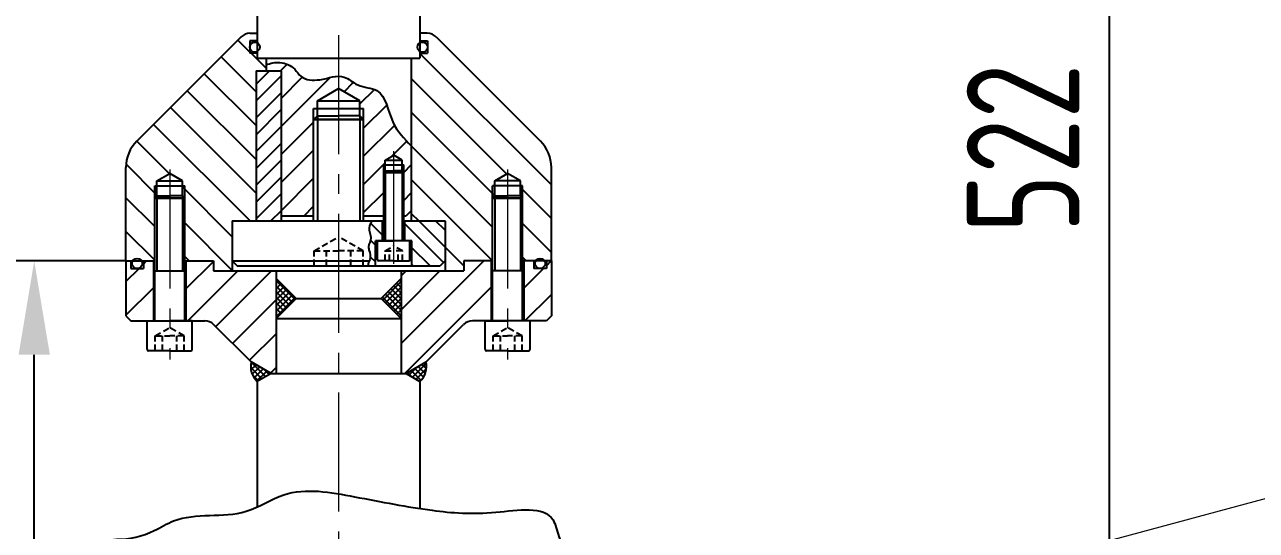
# Model space of a CAD drawing. Header units: inches. Extents: x -375 to 8535, y -477 to 12465.
# Drawn here: x 1698.7 to 2190.9, y 9810 to 10012.3 of the extents above; entities that cross this region are included whole.
import ezdxf

# ---------------------------------------------------------------- set-up
doc = ezdxf.new("R2010")
doc.units = ezdxf.units.IN
doc.header["$LTSCALE"] = 5
doc.linetypes.add('CENTER2', pattern=[28.575, 19.05, -3.175, 3.175, -3.175])
doc.linetypes.add('DASHED', pattern=[0.75, 0.5, -0.25])
for name, color, linetype in [('1轮廓实线层', 7, 'Continuous'), ('3尺寸线', 3, 'Continuous'), ('4虚线层', 6, 'DASHED'), ('5剖面线层', 2, 'Continuous')]:
    doc.layers.add(name, color=color, linetype=linetype)
doc.layers.add('图层1', color=1, linetype='CENTER2', lineweight=13)
doc.layers.add('图层4', color=3, linetype='Continuous', lineweight=13)
doc.styles.add('HC_TEXTSTYLE', font='isocp', dxfattribs={"width": 0.667, "bigfont": 'hzfs'})
doc.styles.add('PC_TEXTSTYLE', font='isocp.shx', dxfattribs={"width": 0.8, "bigfont": 'hzfs.shx'})
doc.dimstyles.new('TH_GBDIM', dxfattribs={"dimscale": 15, "dimtxt": 3, "dimasz": 2.5, "dimexe": 1.25, "dimexo": 0, "dimgap": 0.8, "dimtad": 1, "dimdec": 0, "dimzin": 0, "dimdsep": 46, "dimtxsty": 'PC_TEXTSTYLE', "dimcen": 2.5, "dimclrd": 256, "dimclre": 256, "dimclrt": 3, "dimadec": 0, "dimazin": 0, "dimtfac": 0.714286, "dimtdec": 0, "dimtmove": 0, "dimatfit": 3, "dimfxl": 0, "dimtzin": 0, "dimlwd": -1, "dimlwe": -1, "dimarcsym": 0})
pattern_1 = [(45, (-22.1376, 1210.9291), (-1.12253202, 1.12253202), []), (135, (-22.1376, 1210.9291), (-1.12253202, -1.12253202), [])]

# ---------------------------------------------------------------- blocks, each defined once
blk = doc.blocks.new('*D1692')
at = {"layer": '1轮廓实线层', "color": 3}
for p, q in [((2086.15, 10224.07), (2150.91, 10224.07)), ((2132.16, 9739.13), (2132.16, 10186.57)), ((1910.68, 9701.63), (2150.91, 9701.63))]:
    blk.add_line(p, q, dxfattribs=at)
for points in [[(2138.41, 10186.57), (2125.91, 10186.57), (2132.16, 10224.07)], [(2125.91, 9739.13), (2138.41, 9739.13), (2132.16, 9701.63)]]:
    blk.add_solid(points, dxfattribs=at)
at = {"layer": 'Defpoints', "color": 0}
for p in [(2086.15, 10224.07), (2132.16, 10224.07), (1910.68, 9701.63)]:
    blk.add_point(p, dxfattribs=at)
at = {"layer": '1轮廓实线层', "color": 3, "insert": (2097.66, 9962.85), "char_height": 45, "attachment_point": 5, "rotation": 90, "style": 'PC_TEXTSTYLE'}
blk.add_mtext('522', dxfattribs=at)
blk = doc.blocks.new('*D1728')
at = {"layer": '1轮廓实线层', "color": 3}
for p, q in [((1824.2, 11560.72), (2945.1, 11560.72)), ((2926.35, 11523.22), (2926.35, 6264.8)), ((2687.2, 6227.3), (2945.1, 6227.3))]:
    blk.add_line(p, q, dxfattribs=at)
for points in [[(2932.6, 11523.22), (2920.1, 11523.22), (2926.35, 11560.72)], [(2920.1, 6264.8), (2932.6, 6264.8), (2926.35, 6227.3)]]:
    blk.add_solid(points, dxfattribs=at)
at = {"layer": 'Defpoints', "color": 0}
for p in [(1824.2, 11560.72), (2687.2, 6227.3), (2926.35, 6227.3)]:
    blk.add_point(p, dxfattribs=at)
at = {"layer": '1轮廓实线层', "color": 3, "insert": (2896.35, 8762.47), "char_height": 45, "attachment_point": 5, "rotation": 90, "style": 'PC_TEXTSTYLE'}
blk.add_mtext('～5335', dxfattribs=at)
blk = doc.blocks.new('*D1736')
at = {"layer": '1轮廓实线层', "color": 3}
for p, q in [((1739.2, 9917.78), (1683.83, 9917.78)), ((1702.58, 9555.57), (1702.58, 9880.28)), ((1824.2, 9518.07), (1683.83, 9518.07))]:
    blk.add_line(p, q, dxfattribs=at)
for points in [[(1708.83, 9880.28), (1696.33, 9880.28), (1702.58, 9917.78)], [(1696.33, 9555.57), (1708.83, 9555.57), (1702.58, 9518.07)]]:
    blk.add_solid(points, dxfattribs=at)
at = {"layer": 'Defpoints', "color": 0}
for p in [(1702.58, 9917.78), (1739.2, 9917.78), (1824.2, 9518.07)]:
    blk.add_point(p, dxfattribs=at)
at = {"layer": '1轮廓实线层', "color": 3, "insert": (1668.08, 9717.93), "char_height": 45, "attachment_point": 5, "rotation": 90, "style": 'PC_TEXTSTYLE'}
blk.add_mtext('400', dxfattribs=at)

msp = doc.modelspace()

# ---------------------------------------------------------------- hatches: boundary and pattern name
at = {"layer": '5剖面线层'}
h = msp.add_hatch(dxfattribs=at)
h.set_pattern_fill('ANSI31', color=256, scale=3, angle=90, style=0)
h.set_pattern_definition([(135, (-22.138, 1210.929), (-6.735192, -6.735192), [])])
h.paths.add_polyline_path([(1788.7, 10000.78), (1788.7, 10003.28), (1788.7, 10005.78), (1791.7, 10005.78), (1791.7, 10008.78), (1788.77, 10008.78, 0.198912), (1785.23, 10007.32), (1743.59, 9965.68, 0.198912), (1739.2, 9955.07), (1739.2, 9917.78), (1741.2, 9917.78), (1741.97, 9917.78, -0.57735), (1745.43, 9917.78), (1746.2, 9917.78), (1750.2, 9917.78), (1750.7, 9917.78), (1750.7, 9942.88), (1750.7, 9947.78), (1751.6, 9947.78), (1751.6, 9949.84), (1756.7, 9952.79), (1761.8, 9949.84), (1761.8, 9947.78), (1762.7, 9947.78), (1762.7, 9942.88), (1762.7, 9917.78), (1763.2, 9917.78), (1774.2, 9917.78), (1774.2, 9913.78), (1781.7, 9913.78), (1781.7, 9917.78), (1781.7, 9933.78), (1791.2, 9933.78), (1791.2, 9993.78), (1795.2, 9993.78), (1795.2, 9996.28), (1795.2, 9998.78), (1791.7, 9998.78), (1791.7, 10000.78)])
h.paths.add_polyline_path([(1874.2, 9913.78), (1874.2, 9917.78), (1885.2, 9917.78), (1885.7, 9917.78), (1885.7, 9942.88), (1885.7, 9947.78), (1886.6, 9947.78), (1886.6, 9949.84), (1891.7, 9952.79), (1896.8, 9949.84), (1896.8, 9947.78), (1897.7, 9947.78), (1897.7, 9942.88), (1897.7, 9917.78), (1898.2, 9917.78), (1902.2, 9917.78), (1902.97, 9917.78, -0.57735), (1906.43, 9917.78), (1907.2, 9917.78), (1909.2, 9917.78), (1909.2, 9955.07, 0.198912), (1904.81, 9965.68), (1863.16, 10007.32, 0.198912), (1859.63, 10008.78), (1856.7, 10008.78), (1856.7, 10005.78), (1859.7, 10005.78), (1859.7, 10003.28), (1859.7, 10000.78), (1856.7, 10000.78), (1856.7, 9998.78), (1853.2, 9998.78), (1853.2, 9963.83), (1853.2, 9937.78), (1853.2, 9933.78), (1866.7, 9933.78), (1866.7, 9917.78), (1866.7, 9913.78)])
h.paths.add_polyline_path([(1751.6, 9943.78), (1751.6, 9947.78), (1750.7, 9947.78), (1750.7, 9942.88)])
h.paths.add_polyline_path([(1761.8, 9943.78), (1762.7, 9942.88), (1762.7, 9947.78), (1761.8, 9947.78)])
h.paths.add_polyline_path([(1886.6, 9947.78), (1885.7, 9947.78), (1885.7, 9942.88), (1886.6, 9943.78)])
h.paths.add_polyline_path([(1897.7, 9947.78), (1896.8, 9947.78), (1896.8, 9943.78), (1897.7, 9942.88)])
h = msp.add_hatch(dxfattribs=at)
h.set_pattern_fill('ANSI31', color=256, scale=2.5, style=0)
h.set_pattern_definition([(45, (-22.1376, 1210.929), (-5.61266, 5.61266), [])])
edge = h.paths.add_edge_path()
edge.add_spline(control_points=[(1824.2, 9991.6), (1821.9, 9991.57), (1816.69, 9989.65), (1809.6, 9990.08), (1806.36, 9995.4), (1801.05, 9997.82), (1797.02, 9996.76), (1795.2, 9996.28)], knot_values=[0, 0, 0, 0, 7.32146, 15.052097, 18.763925, 25.246059, 30.881853, 30.881853, 30.881853, 30.881853], degree=3, periodic=0)
edge.add_line((1795.2, 9996.28), (1795.2, 9993.78))
edge.add_line((1795.2, 9993.78), (1801.2, 9993.78))
edge.add_line((1801.2, 9993.78), (1801.2, 9935.78))
edge.add_line((1801.2, 9935.78), (1814.2, 9935.78))
edge.add_line((1814.2, 9935.78), (1814.2, 9974.28))
edge.add_line((1814.2, 9974.28), (1814.2, 9978.78))
edge.add_line((1814.2, 9978.78), (1815.7, 9978.78))
edge.add_line((1815.7, 9978.78), (1815.7, 9981.78))
edge.add_line((1815.7, 9981.78), (1824.2, 9986.69))
edge.add_line((1824.2, 9986.69), (1824.2, 9991.6))
edge = h.paths.add_edge_path()
edge.add_line((1834.2, 9978.78), (1834.2, 9974.28))
edge.add_line((1834.2, 9974.28), (1834.2, 9935.78))
edge.add_line((1834.2, 9935.78), (1842.2, 9935.78))
edge.add_line((1842.2, 9935.78), (1842.2, 9953.18))
edge.add_line((1842.2, 9953.18), (1842.2, 9956.22))
edge.add_line((1842.2, 9956.22), (1842.8, 9956.22))
edge.add_line((1842.8, 9956.22), (1842.8, 9958.1))
edge.add_line((1842.8, 9958.1), (1846.2, 9960.06))
edge.add_line((1846.2, 9960.06), (1849.6, 9958.1))
edge.add_line((1849.6, 9958.1), (1849.6, 9956.22))
edge.add_line((1849.6, 9956.22), (1850.2, 9956.22))
edge.add_line((1850.2, 9956.22), (1850.2, 9953.18))
edge.add_line((1850.2, 9953.18), (1850.2, 9935.78))
edge.add_line((1850.2, 9935.78), (1851.2, 9935.78))
edge.add_line((1851.2, 9935.78), (1853.2, 9937.78))
edge.add_line((1853.2, 9937.78), (1853.2, 9963.83))
edge.add_spline(control_points=[(1853.2, 9963.83), (1850.39, 9966.69), (1844.39, 9972.79), (1842.79, 9987.14), (1831.94, 9986.97), (1827.6, 9991.29), (1824.95, 9991.6), (1824.2, 9991.6)], knot_values=[30.881853, 30.881853, 30.881853, 30.881853, 42.891503, 56.933439, 64.919651, 71.22648, 73.620824, 73.620824, 73.620824, 73.620824], degree=3, periodic=0)
edge.add_line((1824.2, 9991.6), (1824.2, 9986.69))
edge.add_line((1824.2, 9986.69), (1832.7, 9981.78))
edge.add_line((1832.7, 9981.78), (1832.7, 9978.78))
edge.add_line((1832.7, 9978.78), (1834.2, 9978.78))
h.paths.add_polyline_path([(1815.7, 9978.78), (1814.2, 9978.78), (1814.2, 9974.28), (1815.7, 9975.78)])
h.paths.add_polyline_path([(1832.7, 9978.78), (1832.7, 9975.78), (1834.2, 9974.28), (1834.2, 9978.78)])
h.paths.add_polyline_path([(1842.2, 9956.22), (1842.2, 9953.18), (1842.8, 9953.78), (1842.8, 9956.22)])
h.paths.add_polyline_path([(1849.6, 9953.78), (1850.2, 9953.18), (1850.2, 9956.22), (1849.6, 9956.22)])
h.paths.add_polyline_path([(1891.7, 9893.83), (1891.7, 9893.84), (1891.7, 9893.84), (1891.7, 9893.83)], flags=24)
h.paths.add_polyline_path([(1756.7, 9893.83), (1756.7, 9893.84), (1756.7, 9893.84), (1756.7, 9893.83)], flags=24)
h.paths.add_polyline_path([(1846.2, 9925.78), (1846.2, 9925.79), (1846.2, 9925.79), (1846.2, 9925.78)], flags=24)
h = msp.add_hatch(dxfattribs=at)
h.set_pattern_fill('ANSI31', color=256, scale=1.5, style=0)
h.set_pattern_definition([(45, (-22.1376, 1210.929), (-3.367596, 3.367596), [])])
h.paths.add_polyline_path([(1801.2, 9933.78), (1801.2, 9993.78), (1791.2, 9993.78), (1791.2, 9933.78)])
h = msp.add_hatch(dxfattribs=at)
h.set_pattern_fill('ANSI31', color=256, scale=1.5, angle=90, style=0)
h.set_pattern_definition([(135, (-22.1376, 1210.929), (-3.367596, -3.367596), [])])
edge = h.paths.add_edge_path()
edge.add_line((1838.95, 9925.78), (1841.7, 9925.78))
edge.add_line((1841.7, 9925.78), (1841.7, 9933.78))
edge.add_line((1841.7, 9933.78), (1837.5, 9933.78))
edge.add_spline(control_points=[(1837.5, 9933.78), (1836.98, 9932.94), (1835.61, 9930.7), (1837.92, 9927.09), (1835.86, 9924.12), (1836.49, 9921.39), (1837.28, 9918.97), (1835.93, 9917.11), (1835.99, 9916.03), (1836.01, 9915.78)], knot_values=[0, 0, 0, 0, 2.968582, 7.13345, 10.743431, 12.371521, 15.404423, 17.844243, 18.59018, 18.59018, 18.59018, 18.59018], degree=3, periodic=0)
edge.add_line((1836.01, 9915.78), (1838.95, 9915.78))
edge.add_line((1838.95, 9915.78), (1838.95, 9925.78))
h.paths.add_polyline_path([(1864.7, 9915.78), (1866.7, 9917.78), (1866.7, 9933.78), (1850.7, 9933.78), (1850.7, 9925.78), (1853.45, 9925.78), (1853.45, 9915.78)])
h.paths.add_polyline_path([(1891.7, 9893.83), (1891.7, 9893.84), (1891.7, 9893.84), (1891.7, 9893.83)], flags=24)
h.paths.add_polyline_path([(1756.7, 9893.83), (1756.7, 9893.84), (1756.7, 9893.84), (1756.7, 9893.83)], flags=24)
h.paths.add_polyline_path([(1846.2, 9925.78), (1846.2, 9925.79), (1846.2, 9925.79), (1846.2, 9925.78)], flags=24)
h = msp.add_hatch(dxfattribs=at)
h.set_pattern_fill('ANSI31', color=256, scale=3, style=0)
h.set_pattern_definition([(45, (-22.138, 1210.929), (-6.735192, 6.735192), [])])
h.paths.add_polyline_path([(1750.2, 9893.83), (1750.2, 9917.78), (1746.2, 9917.78), (1746.2, 9914.78), (1741.2, 9914.78), (1741.2, 9917.78), (1739.2, 9917.78), (1739.2, 9895.83), (1741.2, 9893.83)])
h.paths.add_polyline_path([(1799.2, 9872.78), (1799.2, 9913.78), (1774.2, 9913.78), (1774.2, 9917.78), (1763.2, 9917.78), (1763.2, 9893.83), (1770.72, 9893.83, -0.198912), (1774.25, 9892.37), (1789.24, 9877.38), (1797.2, 9872.78)])
h.paths.add_polyline_path([(1851.2, 9872.78), (1859.16, 9877.38), (1874.14, 9892.37, -0.198912), (1877.68, 9893.83), (1885.2, 9893.83), (1885.2, 9917.78), (1874.2, 9917.78), (1874.2, 9913.78), (1849.2, 9913.78), (1849.2, 9872.78)])
h.paths.add_polyline_path([(1898.2, 9893.83), (1907.2, 9893.83), (1909.2, 9895.83), (1909.2, 9917.78), (1907.2, 9917.78), (1907.2, 9914.78), (1902.2, 9914.78), (1902.2, 9917.78), (1898.2, 9917.78)])
h = msp.add_hatch(dxfattribs=at)
h.set_pattern_fill('ANSI37', color=256, scale=0.5, style=0)
h.set_pattern_definition(pattern_1)
h.paths.add_polyline_path([(1799.2, 9894.78), (1807.2, 9902.78), (1799.2, 9910.78)])
h.paths.add_polyline_path([(1849.2, 9910.78), (1841.2, 9902.78), (1849.2, 9894.78)])
h = msp.add_hatch(dxfattribs=at)
h.set_pattern_fill('ANSI37', color=256, scale=0.5, style=0)
h.set_pattern_definition(pattern_1)
h.paths.add_polyline_path([(1789.24, 9877.38, 0.267819), (1791.7, 9869.61), (1797.2, 9872.78)])
h.paths.add_polyline_path([(1859.16, 9877.38), (1851.2, 9872.78), (1856.7, 9869.61, 0.267819)])

# ---------------------------------------------------------------- linework, layer by layer
for p, q in [((1791.7, 11506.07), (1791.7, 9998.78)), ((1856.7, 11506.07), (1856.7, 9998.78)), ((1785.23, 10007.32), (1743.59, 9965.68)), ((1791.7, 10005.78), (1788.7, 10005.78)), ((1788.7, 10005.78), (1788.7, 10000.78)), ((1788.77, 10008.78), (1791.7, 10008.78)), ((1859.63, 10008.78), (1856.7, 10008.78)), ((1856.7, 10005.78), (1859.7, 10005.78)), ((1859.7, 10005.78), (1859.7, 10000.78)), ((1863.16, 10007.32), (1904.81, 9965.68)), ((1791.7, 10000.78), (1788.7, 10000.78)), ((1856.7, 10000.78), (1859.7, 10000.78)), ((1791.7, 9998.78), (1856.7, 9998.78)), ((1795.2, 9998.78), (1795.2, 9993.78)), ((1853.2, 9998.78), (1853.2, 9933.78)), ((1791.2, 9993.78), (1801.2, 9993.78)), ((1791.2, 9993.78), (1791.2, 9933.78)), ((1801.2, 9993.78), (1801.2, 9933.78)), ((1815.7, 9981.78), (1824.2, 9986.69)), ((1832.7, 9981.78), (1824.2, 9986.69)), ((1815.7, 9975.78), (1815.7, 9981.78)), ((1832.7, 9975.78), (1832.7, 9981.78)), ((1842.2, 9956.22), (1850.2, 9956.22)), ((1842.8, 9958.1), (1846.2, 9960.06)), ((1842.8, 9958.1), (1849.6, 9958.1)), ((1842.8, 9953.78), (1842.8, 9958.1)), ((1849.6, 9958.1), (1846.2, 9960.06)), ((1849.6, 9953.78), (1849.6, 9958.1)), ((1739.2, 9917.78), (1739.2, 9955.07)), ((1751.6, 9949.84), (1756.7, 9952.79)), ((1761.8, 9949.84), (1756.7, 9952.79)), ((1842.2, 9953.18), (1850.2, 9953.18)), ((1886.6, 9949.84), (1891.7, 9952.79)), ((1896.8, 9949.84), (1891.7, 9952.79)), ((1909.2, 9917.78), (1909.2, 9955.07)), ((1750.7, 9947.78), (1762.7, 9947.78)), ((1751.6, 9949.84), (1761.8, 9949.84)), ((1751.6, 9943.78), (1751.6, 9949.84)), ((1761.8, 9943.78), (1761.8, 9949.84)), ((1897.7, 9947.78), (1885.7, 9947.78)), ((1886.6, 9943.78), (1886.6, 9949.84)), ((1896.8, 9949.84), (1886.6, 9949.84)), ((1896.8, 9943.78), (1896.8, 9949.84)), ((1853.2, 9937.78), (1851.2, 9935.78)), ((1781.7, 9933.78), (1842.2, 9933.78)), ((1781.7, 9933.78), (1781.7, 9913.78)), ((1801.2, 9935.78), (1814.2, 9935.78)), ((1834.2, 9935.78), (1842.2, 9935.78)), ((1850.2, 9935.78), (1851.2, 9935.78)), ((1850.2, 9933.78), (1866.7, 9933.78)), ((1866.7, 9933.78), (1866.7, 9913.78)), ((1853.45, 9925.78), (1838.95, 9925.78)), ((1838.95, 9915.78), (1838.95, 9925.78)), ((1853.45, 9915.78), (1853.45, 9925.78)), ((1739.2, 9917.78), (1750.7, 9917.78)), ((1739.2, 9917.78), (1739.2, 9895.83)), ((1741.2, 9917.78), (1741.2, 9914.78)), ((1746.2, 9917.78), (1746.2, 9914.78)), ((1750.2, 9917.78), (1750.2, 9893.83)), ((1762.7, 9917.78), (1774.2, 9917.78)), ((1763.2, 9917.78), (1763.2, 9893.83)), ((1774.2, 9917.78), (1774.2, 9913.78)), ((1781.7, 9917.78), (1836.41, 9917.78)), ((1781.7, 9917.78), (1783.7, 9915.78)), ((1866.7, 9917.78), (1864.7, 9915.78)), ((1885.7, 9917.78), (1874.2, 9917.78)), ((1874.2, 9917.78), (1874.2, 9913.78)), ((1885.2, 9917.78), (1885.2, 9893.83)), ((1909.2, 9917.78), (1897.7, 9917.78)), ((1898.2, 9917.78), (1898.2, 9893.83)), ((1902.2, 9917.78), (1902.2, 9914.78)), ((1907.2, 9917.78), (1907.2, 9914.78)), ((1909.2, 9917.78), (1909.2, 9895.83)), ((1741.2, 9914.78), (1746.2, 9914.78)), ((1774.2, 9913.78), (1874.2, 9913.78)), ((1783.7, 9915.78), (1864.7, 9915.78)), ((1799.2, 9913.78), (1799.2, 9872.78)), ((1849.2, 9913.78), (1849.2, 9872.78)), ((1907.2, 9914.78), (1902.2, 9914.78)), ((1807.2, 9902.78), (1799.2, 9910.78)), ((1841.2, 9902.78), (1849.2, 9910.78)), ((1807.2, 9902.78), (1799.2, 9894.78)), ((1807.2, 9902.78), (1841.2, 9902.78)), ((1841.2, 9902.78), (1849.2, 9894.78)), ((1739.2, 9895.83), (1741.2, 9893.83)), ((1741.2, 9893.83), (1770.72, 9893.83)), ((1789.24, 9877.38), (1774.25, 9892.37)), ((1799.2, 9894.78), (1849.2, 9894.78)), ((1859.16, 9877.38), (1874.14, 9892.37)), ((1907.2, 9893.83), (1877.68, 9893.83)), ((1909.2, 9895.83), (1907.2, 9893.83)), ((1797.2, 9872.78), (1789.24, 9877.38)), ((1851.2, 9872.78), (1859.16, 9877.38)), ((1797.2, 9872.78), (1791.7, 9869.61)), ((1797.2, 9872.78), (1851.2, 9872.78)), ((1851.2, 9872.78), (1856.7, 9869.61)), ((1791.7, 9869.61), (1791.7, 9819.43)), ((1856.7, 9869.61), (1856.7, 9818.77))]:
    msp.add_line(p, q)
for centre in [(1790.7, 10003.28), (1857.7, 10003.28), (1743.7, 9916.78), (1904.7, 9916.78)]:
    msp.add_circle(centre, 2)
for centre, radius, start, end in [((1788.77, 10003.78), 5, 90, 135), ((1859.63, 10003.78), 5, 45, 90), ((1754.2, 9955.07), 15, 135, 180), ((1894.2, 9955.07), 15, 0, 45), ((1770.72, 9888.83), 5, 45, 90), ((1877.68, 9888.83), 5, 90, 135), ((1797.2, 9875.62), 8.15, 167.5716, 227.5438), ((1851.19, 9875.62), 8.15, 312.4562, 12.4284)]:
    msp.add_arc(centre, radius, start, end)
at = {"layer": '1轮廓实线层'}
for p, q in [((1815.7, 9981.78), (1832.7, 9981.78)), ((1814.2, 9978.78), (1834.2, 9978.78)), ((1814.2, 9974.28), (1815.7, 9975.78)), ((1815.7, 9975.78), (1824.2, 9975.78)), ((1832.7, 9975.78), (1824.2, 9975.78)), ((1834.2, 9974.28), (1832.7, 9975.78)), ((1834.2, 9974.28), (1814.2, 9974.28)), ((1814.2, 9933.78), (1814.2, 9974.28)), ((1814.2, 9974.28), (1834.2, 9974.28)), ((1834.2, 9933.78), (1834.2, 9974.28)), ((1750.7, 9942.88), (1751.6, 9943.78)), ((1762.7, 9942.88), (1750.7, 9942.88)), ((1750.7, 9893.83), (1750.7, 9942.88)), ((1750.7, 9942.88), (1762.7, 9942.88)), ((1751.6, 9943.78), (1756.7, 9943.78)), ((1761.8, 9943.78), (1756.7, 9943.78)), ((1762.7, 9942.88), (1761.8, 9943.78)), ((1762.7, 9893.83), (1762.7, 9942.88)), ((1885.7, 9942.88), (1886.6, 9943.78)), ((1885.7, 9893.83), (1885.7, 9942.88)), ((1885.7, 9942.88), (1897.7, 9942.88)), ((1897.7, 9942.88), (1885.7, 9942.88)), ((1886.6, 9943.78), (1891.7, 9943.78)), ((1896.8, 9943.78), (1891.7, 9943.78)), ((1897.7, 9942.88), (1896.8, 9943.78)), ((1897.7, 9893.83), (1897.7, 9942.88)), ((1841.7, 9925.78), (1841.7, 9933.78)), ((1850.7, 9925.78), (1850.7, 9933.78)), ((1750.7, 9913.78), (1762.7, 9913.78)), ((1897.7, 9913.78), (1885.7, 9913.78)), ((1747.7, 9893.83), (1756.7, 9893.83)), ((1747.7, 9882.43), (1747.7, 9893.83)), ((1765.7, 9893.83), (1756.7, 9893.83)), ((1765.7, 9882.43), (1765.7, 9893.83)), ((1882.7, 9893.83), (1891.7, 9893.83)), ((1882.7, 9882.43), (1882.7, 9893.83)), ((1900.7, 9893.83), (1891.7, 9893.83)), ((1900.7, 9882.43), (1900.7, 9893.83)), ((1756.7, 9881.83), (1748.3, 9881.83)), ((1756.7, 9881.83), (1765.1, 9881.83)), ((1891.7, 9881.83), (1883.3, 9881.83)), ((1891.7, 9881.83), (1900.1, 9881.83))]:
    msp.add_line(p, q, dxfattribs=at)
for points in [[(1842.2, 9925.78), (1842.2, 9953.18), (1842.8, 9953.78), (1846.2, 9953.78)], [(1850.2, 9925.78), (1850.2, 9953.18), (1849.6, 9953.78), (1846.2, 9953.78)], [(1839.7, 9918.18), (1839.7, 9925.78), (1846.2, 9925.78)], [(1852.7, 9918.18), (1852.7, 9925.78), (1846.2, 9925.78)], [(1846.2, 9917.78), (1840.1, 9917.78)], [(1846.2, 9917.78), (1852.3, 9917.78)]]:
    msp.add_lwpolyline(points, dxfattribs=at)
for centre, radius, start, end in [((1840.1, 9918.18), 0.4, 180, 270), ((1852.3, 9918.18), 0.4, 270, 0), ((1748.3, 9882.43), 0.6, 180, 270), ((1765.1, 9882.43), 0.6, 270, 0), ((1883.3, 9882.43), 0.6, 180, 270), ((1900.1, 9882.43), 0.6, 270, 0)]:
    msp.add_arc(centre, radius, start, end, dxfattribs=at)
at = {"layer": '3尺寸线'}
for p, q in [((1814.2, 9974.28), (1814.2, 9978.78)), ((1815.7, 9975.78), (1815.7, 9933.78)), ((1832.7, 9975.78), (1832.7, 9933.78)), ((1834.2, 9974.28), (1834.2, 9978.78)), ((1842.2, 9953.18), (1842.2, 9956.22)), ((1850.2, 9953.18), (1850.2, 9956.22)), ((1842.8, 9953.78), (1842.8, 9925.78)), ((1849.6, 9953.78), (1849.6, 9925.78)), ((1750.7, 9942.88), (1750.7, 9947.78)), ((1762.7, 9942.88), (1762.7, 9947.78)), ((1885.7, 9942.88), (1885.7, 9947.78)), ((1897.7, 9942.88), (1897.7, 9947.78)), ((1751.6, 9943.78), (1751.6, 9913.78)), ((1761.8, 9943.78), (1761.8, 9913.78)), ((1886.6, 9943.78), (1886.6, 9913.78)), ((1896.8, 9943.78), (1896.8, 9913.78))]:
    msp.add_line(p, q, dxfattribs=at)
for points in [[(1795.2, 9996.28), (1800.77, 9997.12), (1806.65, 9994.38), (1809.11, 9991.6), (1816.72, 9990.24), (1826.38, 9991.28), (1831.85, 9988.14), (1839.5, 9985.86), (1845.87, 9973.35), (1853.2, 9963.83)], [(1837.5, 9933.78), (1836.34, 9931.05), (1837.07, 9926.95), (1836.16, 9923.46), (1836.4, 9921.85), (1836.8, 9918.84), (1836.01, 9916.53), (1836.01, 9915.78)]]:
    msp.add_spline(points, degree=3, dxfattribs=at)
at = {"layer": '3尺寸线', "start_tangent": (-0.999801, 0.019973), "end_tangent": (-0.999801, 0.019973)}
msp.add_spline([(1735.43, 9806.48), (1718.8, 9770.12), (1715.7, 9719.07), (1716.09, 9683.1), (1723.82, 9643.26), (1726.53, 9618.51), (1731.95, 9607.3), (1743.94, 9604.2), (1752.45, 9604.59), (1779.13, 9595.69), (1815.1, 9593.76), (1868.09, 9603.43), (1896.71, 9609.62), (1910.63, 9612.32), (1915.66, 9618.12), (1925.33, 9640.56), (1928.04, 9680.01), (1928.81, 9727.19), (1924.94, 9774.38), (1922.24, 9787.91), (1912.18, 9807.64), (1909.86, 9814.21), (1887.04, 9817.31), (1861.51, 9818.08), (1830.57, 9823.5), (1802.34, 9824.27), (1787.25, 9817.7), (1758.25, 9813.83), (1750.51, 9809.96), (1735.43, 9806.48)], degree=3, dxfattribs=at)
at = {"layer": '4虚线层'}
for p, q in [((1814.38, 9921.78), (1824.2, 9927.45)), ((1834.01, 9921.78), (1824.2, 9927.45)), ((1814.38, 9921.78), (1824.2, 9921.78)), ((1814.38, 9915.78), (1814.38, 9921.78)), ((1819.29, 9915.78), (1819.29, 9921.78)), ((1834.01, 9921.78), (1824.2, 9921.78)), ((1829.11, 9915.78), (1829.11, 9921.78)), ((1834.01, 9915.78), (1834.01, 9921.78)), ((1750.92, 9887.83), (1756.7, 9891.16)), ((1750.92, 9887.83), (1756.7, 9887.83)), ((1750.92, 9881.83), (1750.92, 9887.83)), ((1753.81, 9881.83), (1753.81, 9887.83)), ((1762.47, 9887.83), (1756.7, 9891.16)), ((1762.47, 9887.83), (1756.7, 9887.83)), ((1759.59, 9881.83), (1759.59, 9887.83)), ((1762.47, 9881.83), (1762.47, 9887.83)), ((1885.92, 9887.83), (1891.7, 9891.16)), ((1885.92, 9887.83), (1891.7, 9887.83)), ((1885.92, 9881.83), (1885.92, 9887.83)), ((1888.81, 9881.83), (1888.81, 9887.83)), ((1897.47, 9887.83), (1891.7, 9891.16)), ((1897.47, 9887.83), (1891.7, 9887.83)), ((1894.59, 9881.83), (1894.59, 9887.83)), ((1897.47, 9881.83), (1897.47, 9887.83))]:
    msp.add_line(p, q, dxfattribs=at)
for points in [[(1842.73, 9921.78), (1846.2, 9923.78)], [(1842.73, 9917.78), (1842.73, 9921.78), (1846.2, 9921.78)], [(1844.47, 9917.78), (1844.47, 9921.78)], [(1849.66, 9921.78), (1846.2, 9923.78)], [(1849.66, 9917.78), (1849.66, 9921.78), (1846.2, 9921.78)], [(1847.93, 9917.78), (1847.93, 9921.78)]]:
    msp.add_lwpolyline(points, dxfattribs=at)
at = {"layer": '图层1', "ltscale": 0.5}
for p, q in [((1824.2, 11579.68), (1824.2, 8127.39)), ((1846.2, 9916.62), (1846.2, 9961.69)), ((1756.7, 9954.35), (1756.7, 9878.36)), ((1891.7, 9954.35), (1891.7, 9878.36))]:
    msp.add_line(p, q, dxfattribs=at)
at = {"layer": '图层4'}
msp.add_line((1899.2, 9743.38), (3221.35, 10099.07), dxfattribs=at)

# ---------------------------------------------------------------- texts
at = {"style": 'HC_TEXTSTYLE'}
for p in [(1846.2, 9925.78), (1756.7, 9893.83), (1891.7, 9893.83)]:
    msp.add_text('HC_SUPERPART', height=0.001, rotation=90, dxfattribs=at).set_placement(p)

# ---------------------------------------------------------------- dimensions: what is measured, and where the dimension line sits
at = {"layer": '1轮廓实线层'}
dim = msp.add_linear_dim(base=(2926.35, 6227.3), p1=(1824.2, 11560.72), p2=(2687.2, 6227.3), angle=90, text='～5335', dimstyle='TH_GBDIM', override={"dimtxt": 3, "dimgap": 0.5, "dimtad": 1, "dimjust": 0, "dimdec": 0, "dimlfac": 1, "dimtxsty": 'PC_TEXTSTYLE', "dimse1": 0, "dimse2": 0, "dimsd1": 0, "dimsd2": 0, "dimclrd": 3, "dimclre": 3}, dxfattribs=at)
dim.commit()
dim.dimension.update_dxf_attribs({"geometry": '*D1728', "text_midpoint": (2926.35, 8762.47), "dimtype": 160})
for base, p1, p2, text, override, picture, middle in [((2132.16, 10224.07), (1910.68, 9701.63), (2086.15, 10224.07), '522', {"dimtxsty": 'PC_TEXTSTYLE', "dimclrd": 3, "dimclre": 3, "dimtfac": 0.714286}, '*D1692', (2097.66, 9962.85)), ((1702.58, 9917.78), (1824.2, 9518.07), (1739.2, 9917.78), '400', {"dimtxt": 3, "dimtxsty": 'PC_TEXTSTYLE', "dimclrd": 3, "dimclre": 3, "dimtfac": 0.714286}, '*D1736', (1668.08, 9717.93))]:
    dim = msp.add_linear_dim(base=base, p1=p1, p2=p2, angle=90, text=text, dimstyle='TH_GBDIM', override=override, dxfattribs=at)
    dim.commit()
    dim.dimension.update_dxf_attribs({"geometry": picture, "text_midpoint": middle})

doc.saveas('drawing.dxf')
